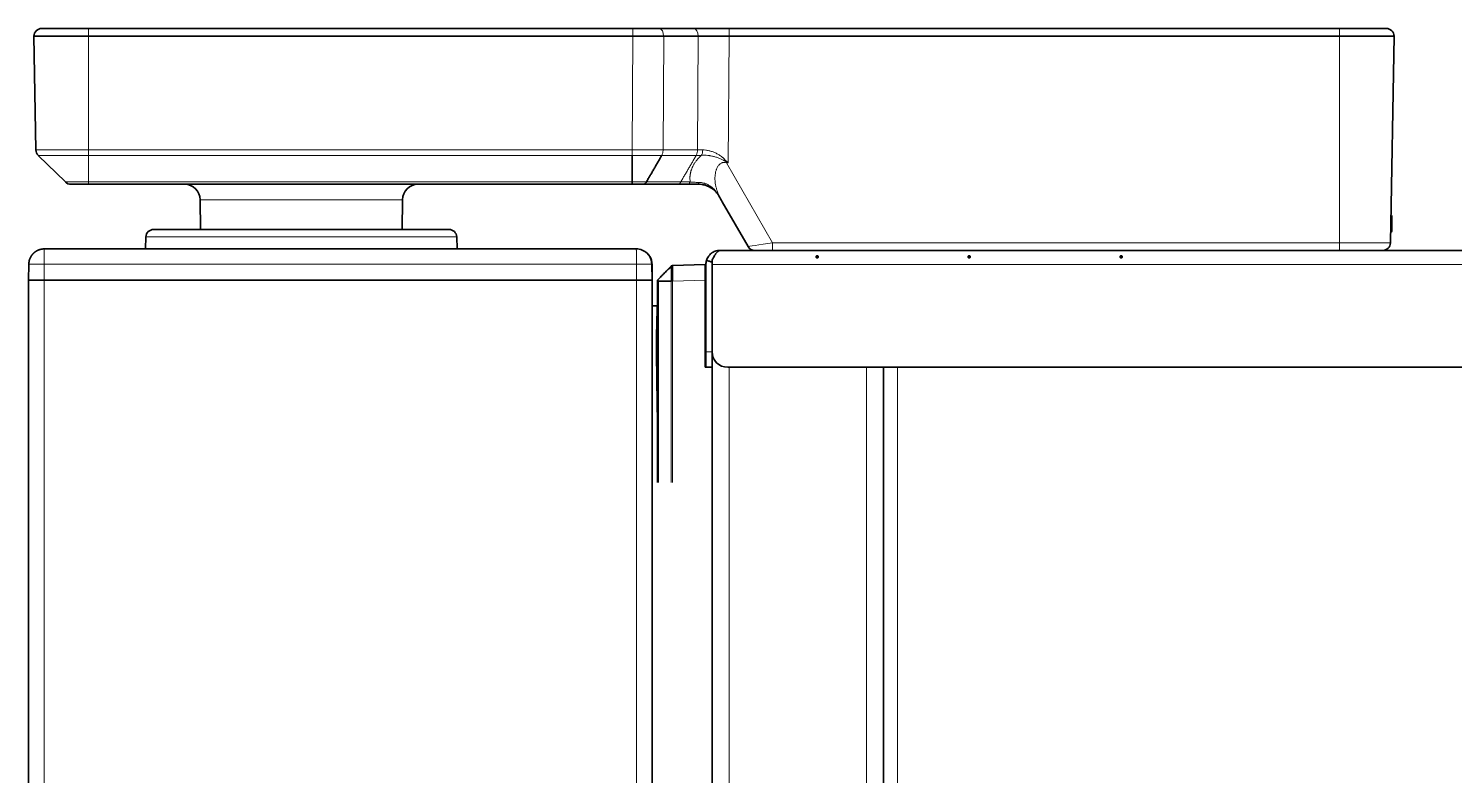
# Model space of a CAD drawing. Header units: inches. Extents: x -1096 to 3103, y -191 to 3207.
# Drawn here: x 15.8 to 198.7, y 1831.5 to 1927.4 of the extents above; entities that cross this region are included whole.
import ezdxf

# ---------------------------------------------------------------- set-up
doc = ezdxf.new("R2010")
doc.units = ezdxf.units.IN

msp = doc.modelspace()

# ---------------------------------------------------------------- linework, layer by layer
at = {"lineweight": 35}
for p, q in [((17.47, 1927.44), (23.47, 1927.44)), ((23.47, 1927.44), (93.29, 1927.44)), ((93.29, 1927.44), (96.69, 1927.44)), ((96.69, 1927.44), (101.11, 1927.44)), ((101.11, 1927.44), (105.64, 1927.44)), ((105.64, 1927.44), (183.97, 1927.44)), ((183.97, 1927.44), (189.97, 1927.44)), ((16.47, 1926.44), (16.47, 1926.46)), ((16.72, 1911.85), (16.47, 1926.44)), ((23.47, 1926.44), (16.47, 1926.44)), ((93.29, 1926.44), (23.47, 1926.44)), ((93.29, 1926.44), (97.26, 1926.44)), ((101.68, 1926.44), (97.26, 1926.44)), ((105.64, 1926.44), (101.68, 1926.44)), ((183.97, 1926.44), (105.64, 1926.44)), ((190.97, 1926.44), (183.97, 1926.44)), ((190.97, 1926.44), (190.5, 1899.92)), ((190.97, 1926.46), (190.97, 1926.44)), ((17.02, 1911.15), (20.51, 1907.73)), ((23.47, 1907.44), (21.21, 1907.44)), ((93.21, 1907.44), (23.47, 1907.44)), ((99.06, 1907.44), (94.64, 1907.44)), ((37.78, 1905.46), (37.82, 1901.64)), ((63.72, 1901.64), (63.75, 1905.46)), ((108.09, 1899.44), (104.78, 1905.17)), ((190.7, 1903.44), (190.7, 1901.59)), ((50.77, 1901.64), (31.82, 1901.64)), ((69.71, 1901.64), (50.77, 1901.64)), ((190.61, 1901.32), (190.53, 1901.18)), ((17.8, 1899.14), (93.73, 1899.14)), ((30.82, 1900.68), (30.77, 1899.14)), ((70.77, 1899.14), (70.71, 1900.68)), ((93.73, 1899.14), (93.77, 1899.14)), ((103.47, 1897.66), (103.47, 1897.14)), ((103.47, 1897.44), (103.47, 1897.14)), ((104.52, 1898.94), (104.47, 1898.94)), ((104.52, 1898.94), (104.51, 1898.94)), ((752.37, 1898.94), (104.52, 1898.94)), ((15.77, 1895.14), (15.8, 1897.18)), ((95.73, 1897.18), (95.77, 1895.14)), ((95.77, 1895.14), (95.77, 1897.14)), ((98.37, 1896.99), (102.57, 1897.14)), ((102.57, 1897.14), (102.57, 1895.14)), ((102.67, 1897.14), (102.67, 1885.94)), ((103.47, 1897.14), (103.47, 1885.94)), ((103.47, 1897.14), (103.47, 1885.94)), ((17.77, 1895.14), (15.77, 1895.14)), ((17.77, 1895.14), (15.77, 1895.14)), ((15.77, 1895.14), (15.77, 1263.14)), ((17.77, 1895.14), (93.77, 1895.14)), ((93.77, 1895.14), (17.77, 1895.14)), ((95.77, 1895.14), (93.77, 1895.14)), ((95.77, 1895.14), (93.77, 1895.14)), ((95.77, 1895.14), (95.77, 1829.14)), ((102.57, 1895.14), (102.57, 1883.97)), ((96.41, 1891.82), (95.77, 1891.84)), ((96.41, 1891.82), (96.47, 1891.81)), ((102.67, 1883.94), (102.67, 1885.94)), ((103.47, 1885.94), (103.47, 1883.94)), ((102.57, 1883.97), (102.67, 1883.97)), ((103.47, 1883.94), (102.67, 1883.94)), ((103.47, 1829.13), (103.47, 1883.94)), ((752.17, 1883.94), (105.47, 1883.94)), ((125.47, 1869.14), (125.47, 1883.93)), ((125.47, 1883.93), (125.47, 1829.13))]:
    msp.add_line(p, q, dxfattribs=at)
at = {"lineweight": 13}
for p, q in [((23.47, 1926.46), (23.47, 1927.44)), ((93.29, 1927.44), (93.29, 1926.46)), ((105.64, 1926.46), (105.64, 1927.44)), ((183.97, 1926.46), (183.97, 1927.44)), ((23.47, 1926.46), (16.47, 1926.46)), ((93.29, 1926.46), (23.47, 1926.46)), ((23.47, 1926.46), (23.47, 1926.44)), ((23.47, 1926.44), (23.47, 1911.85)), ((93.21, 1911.85), (93.29, 1926.44)), ((93.29, 1926.44), (93.29, 1926.46)), ((97.26, 1926.44), (97.18, 1911.85)), ((101.68, 1926.46), (97.26, 1926.46)), ((97.26, 1926.46), (97.26, 1926.44)), ((101.6, 1911.85), (101.68, 1926.44)), ((101.68, 1926.44), (101.68, 1926.46)), ((105.64, 1926.44), (105.55, 1910.21)), ((183.97, 1926.46), (105.64, 1926.46)), ((105.64, 1926.46), (105.64, 1926.44)), ((190.97, 1926.46), (183.97, 1926.46)), ((183.97, 1926.44), (183.97, 1926.46)), ((183.97, 1899.92), (183.97, 1926.44)), ((16.72, 1911.85), (23.47, 1911.85)), ((23.47, 1911.15), (23.47, 1911.85)), ((23.47, 1911.85), (93.21, 1911.85)), ((97.18, 1911.85), (101.6, 1911.85)), ((23.47, 1911.15), (17.02, 1911.15)), ((23.47, 1911.15), (23.47, 1907.73)), ((93.21, 1911.15), (23.47, 1911.15)), ((101.43, 1911.15), (97.01, 1911.15)), ((105.31, 1910.2), (111.24, 1899.92)), ((20.51, 1907.73), (23.47, 1907.73)), ((23.47, 1907.73), (23.47, 1907.44)), ((23.47, 1907.73), (93.21, 1907.73)), ((95.04, 1907.73), (99.45, 1907.73)), ((37.78, 1905.46), (50.77, 1905.46)), ((50.77, 1905.46), (63.75, 1905.46)), ((190.53, 1901.37), (190.61, 1901.32)), ((30.82, 1900.68), (50.77, 1900.68)), ((50.77, 1900.68), (70.71, 1900.68)), ((111.24, 1898.94), (111.24, 1899.92)), ((111.24, 1899.92), (183.97, 1899.92)), ((183.97, 1898.94), (183.97, 1899.92)), ((183.97, 1899.92), (190.5, 1899.92)), ((93.77, 1897.18), (17.77, 1897.18)), ((17.77, 1897.18), (17.77, 1895.14)), ((93.77, 1895.14), (93.77, 1897.18)), ((754.17, 1897.14), (103.47, 1897.14)), ((17.77, 1895.14), (17.77, 1263.14)), ((93.77, 1895.14), (93.77, 1674.39)), ((102.57, 1895.14), (98.37, 1894.99)), ((102.67, 1885.94), (103.47, 1885.94)), ((105.67, 1883.93), (105.67, 1829.14)), ((123.27, 1883.93), (123.27, 1829.13)), ((127.27, 1883.93), (127.27, 1829.13))]:
    msp.add_line(p, q, dxfattribs=at)
at = {"lineweight": 35}
for centre, radius, start, end in [((17.47, 1926.44), 1, 90, 179), ((189.97, 1926.44), 1, 1, 90), ((17.72, 1911.87), 1, 181, 225.5), ((21.21, 1908.44), 1, 225.5, 270), ((35.79, 1905.44), 2, 0.5, 90), ((65.75, 1905.44), 2, 90, 179.5), ((31.82, 1900.64), 1, 90, 178), ((69.71, 1900.64), 1, 2, 90), ((190.2, 1901.59), 0.5, 326.8887, 0), ((108.95, 1899.94), 1, 210, 270), ((189.5, 1899.94), 1, 270, 359), ((93.77, 1897.14), 2, 37.2909, 45), ((93.77, 1897.14), 2, 0, 31.147), ((104.47, 1897.14), 1.8, 163.1278, 180), ((102.27, 1894.24), 0.4, 0, 41.4098), ((102.27, 1887.04), 0.4, 318.5902, 0), ((105.47, 1885.94), 2, 180, 270)]:
    msp.add_arc(centre, radius, start, end, dxfattribs=at)
at = {"lineweight": 13}
for centre, major_axis, ratio, start_param, end_param in [((96.69, 1926.44), (0, -1), 0.566529, 1.58825, 3.141593), ((101.11, 1926.44), (0, -1), 0.566529, 1.58825, 3.141593), ((93.29, 1926.44), (7, 0.01), 0.002493, 0.968521, 1.570713), ((105.64, 1926.44), (-7, 0.01), 0.002493, 4.712499, 5.314692), ((101.79, 1911.87), (0, -1), 0.471691, 0.77628, 1.552704), ((105.29, 1910.41), (-0.543, -0.84), 0.036906, 1.519145, 1.573659), ((105.31, 1910.15), (-0.19, 2.99), 0.001118, 4.729806, 4.775856), ((100.34, 1908.44), (0, 1), 0.455849, 3.141593, 3.917987), ((101.74, 1908.44), (0, 1), 0.042851, 2.437231, 3.141593), ((105.2, 1906.44), (0.866, 0.5), 0.207684, 3.141593, 3.314731), ((190.2, 1901.59), (0.5, 0), 0.017452, 5.455965, 6.283185), ((111.26, 1899.94), (3.18, 0.5), 0.004388, 3.143282, 4.705352)]:
    msp.add_ellipse(centre, major_axis=major_axis, ratio=ratio, start_param=start_param, end_param=end_param, dxfattribs=at)
for points, knots in [([(93.21, 1911.15), (93.21, 1911.2), (93.21, 1911.25), (93.21, 1911.36), (93.21, 1911.41), (93.21, 1911.53), (93.21, 1911.59), (93.21, 1911.72), (93.21, 1911.78), (93.21, 1911.85)], [0, 0, 0, 0, 0.25, 0.25, 0.5, 0.5, 0.75, 0.75, 1, 1, 1, 1]), ([(93.21, 1911.85), (93.3, 1911.85), (93.39, 1911.85), (93.57, 1911.85), (93.65, 1911.85), (93.83, 1911.85), (93.92, 1911.85), (94.09, 1911.85), (94.18, 1911.85), (94.35, 1911.85), (94.44, 1911.85), (94.61, 1911.85), (94.69, 1911.85), (94.95, 1911.85), (95.12, 1911.85), (95.37, 1911.85), (95.46, 1911.85), (95.62, 1911.85), (95.7, 1911.85), (95.87, 1911.85), (95.95, 1911.85), (96.07, 1911.85), (96.11, 1911.85), (96.19, 1911.85), (96.23, 1911.85), (96.35, 1911.85), (96.43, 1911.85), (96.58, 1911.85), (96.66, 1911.85), (96.89, 1911.85), (97.03, 1911.85), (97.18, 1911.85)], [0, 0, 0, 0, 0.0625, 0.0625, 0.125, 0.125, 0.1875, 0.1875, 0.25, 0.25, 0.3125, 0.3125, 0.375, 0.375, 0.5, 0.5, 0.5625, 0.5625, 0.625, 0.625, 0.6875, 0.6875, 0.71875, 0.71875, 0.75, 0.75, 0.8125, 0.8125, 0.875, 0.875, 1, 1, 1, 1]), ([(97.01, 1911.15), (97.04, 1911.2), (97.06, 1911.25), (97.1, 1911.36), (97.12, 1911.41), (97.15, 1911.53), (97.16, 1911.59), (97.18, 1911.72), (97.18, 1911.78), (97.18, 1911.85)], [0, 0, 0, 0, 0.25, 0.25, 0.5, 0.5, 0.75, 0.75, 1, 1, 1, 1]), ([(101.43, 1911.15), (101.46, 1911.2), (101.48, 1911.25), (101.52, 1911.36), (101.54, 1911.41), (101.57, 1911.53), (101.58, 1911.59), (101.59, 1911.72), (101.6, 1911.78), (101.6, 1911.85)], [0, 0, 0, 0, 0.25, 0.25, 0.5, 0.5, 0.75, 0.75, 1, 1, 1, 1]), ([(101.6, 1911.85), (101.65, 1911.85), (101.7, 1911.85), (101.81, 1911.85), (101.87, 1911.85), (101.98, 1911.85), (102.03, 1911.85), (102.15, 1911.85), (102.2, 1911.85), (102.26, 1911.85)], [0, 0, 0, 0, 0.25, 0.25, 0.5, 0.5, 0.75, 0.75, 1, 1, 1, 1]), ([(102.26, 1911.85), (102.4, 1911.85), (102.53, 1911.84), (102.8, 1911.81), (102.94, 1911.78), (103.21, 1911.72), (103.35, 1911.68), (103.63, 1911.58), (103.76, 1911.53), (104.03, 1911.4), (104.16, 1911.33), (104.41, 1911.18), (104.54, 1911.09), (104.69, 1910.98), (104.72, 1910.96), (104.77, 1910.91), (104.8, 1910.88), (104.89, 1910.81), (104.95, 1910.76), (105.03, 1910.68), (105.05, 1910.65), (105.11, 1910.6), (105.13, 1910.57), (105.19, 1910.52), (105.21, 1910.49), (105.26, 1910.45), (105.27, 1910.44), (105.3, 1910.41), (105.31, 1910.4), (105.33, 1910.39)], [0, 0, 0, 0, 0.125, 0.125, 0.25, 0.25, 0.375, 0.375, 0.5, 0.5, 0.625, 0.625, 0.75, 0.75, 0.78125, 0.78125, 0.8125, 0.8125, 0.875, 0.875, 0.90625, 0.90625, 0.9375, 0.9375, 0.96875, 0.96875, 0.984375, 0.984375, 1, 1, 1, 1]), ([(97.01, 1911.15), (96.99, 1911.15), (96.98, 1911.15), (96.94, 1911.15), (96.89, 1911.15), (96.84, 1911.15), (96.73, 1911.15), (96.66, 1911.15), (96.51, 1911.15), (96.44, 1911.15), (96.29, 1911.15), (96.21, 1911.15), (96.1, 1911.15), (96.06, 1911.15), (95.99, 1911.15), (95.95, 1911.15), (95.83, 1911.15), (95.75, 1911.15), (95.6, 1911.15), (95.52, 1911.15), (95.36, 1911.15), (95.28, 1911.15), (95.12, 1911.15), (95.04, 1911.15), (94.87, 1911.15), (94.79, 1911.15), (94.63, 1911.15), (94.55, 1911.15), (94.38, 1911.15), (94.3, 1911.15), (94.14, 1911.15), (94.05, 1911.15), (93.89, 1911.15), (93.8, 1911.15), (93.63, 1911.15), (93.55, 1911.15), (93.42, 1911.15), (93.36, 1911.15), (93.3, 1911.15), (93.25, 1911.15), (93.23, 1911.15), (93.21, 1911.15)], [0, 0, 0, 0, 0.015625, 0.015625, 0.03125, 0.0625, 0.0625, 0.125, 0.125, 0.1875, 0.1875, 0.25, 0.25, 0.28125, 0.28125, 0.3125, 0.3125, 0.375, 0.375, 0.4375, 0.4375, 0.5, 0.5, 0.5625, 0.5625, 0.625, 0.625, 0.6875, 0.6875, 0.75, 0.75, 0.8125, 0.8125, 0.875, 0.875, 0.9375, 0.9375, 0.96875, 0.984375, 0.984375, 1, 1, 1, 1]), ([(100.65, 1908.59), (100.65, 1908.6), (100.65, 1908.61), (100.66, 1908.64), (100.66, 1908.67), (100.67, 1908.75), (100.69, 1908.87), (100.71, 1908.96), (100.74, 1909.05), (100.75, 1909.1), (100.79, 1909.24), (100.86, 1909.43), (100.94, 1909.62), (101.03, 1909.81), (101.08, 1909.9), (101.17, 1910.05), (101.2, 1910.1), (101.26, 1910.19), (101.29, 1910.24), (101.36, 1910.33), (101.39, 1910.38), (101.46, 1910.48), (101.5, 1910.52), (101.58, 1910.62), (101.62, 1910.66), (101.68, 1910.73), (101.71, 1910.76), (101.75, 1910.8), (101.76, 1910.82), (101.78, 1910.83), (101.78, 1910.84), (101.79, 1910.84)], [0, 0, 0, 0, 0.015625, 0.015625, 0.03125, 0.0625, 0.125, 0.1875, 0.1875, 0.25, 0.25, 0.375, 0.5, 0.5, 0.625, 0.625, 0.6875, 0.6875, 0.75, 0.75, 0.8125, 0.8125, 0.875, 0.875, 0.9375, 0.9375, 0.96875, 0.984375, 0.992188, 0.992188, 1, 1, 1, 1]), ([(102.12, 1911.15), (102.06, 1911.15), (102, 1911.15), (101.88, 1911.15), (101.77, 1911.15), (101.65, 1911.15), (101.57, 1911.15), (101.54, 1911.15), (101.49, 1911.15), (101.46, 1911.15), (101.43, 1911.15)], [0, 0, 0, 0, 0.25, 0.25, 0.5, 0.75, 0.75, 0.875, 0.875, 1, 1, 1, 1]), ([(101.79, 1910.84), (101.79, 1910.84), (101.79, 1910.85), (101.79, 1910.85), (101.8, 1910.85), (101.81, 1910.87), (101.83, 1910.89), (101.88, 1910.94), (101.98, 1911.03), (102.06, 1911.1), (102.12, 1911.15)], [0, 0, 0, 0, 0.015625, 0.015625, 0.03125, 0.0625, 0.125, 0.25, 0.5, 1, 1, 1, 1]), ([(105.3, 1910.34), (105.28, 1910.35), (105.26, 1910.36), (105.23, 1910.37), (105.22, 1910.38), (105.17, 1910.4), (105.14, 1910.42), (105.1, 1910.44), (105.1, 1910.44), (105.09, 1910.44), (105.09, 1910.44), (105.09, 1910.45), (105.08, 1910.45), (105.08, 1910.45), (105.07, 1910.45), (105.07, 1910.46), (105.06, 1910.46), (105.04, 1910.47), (104.99, 1910.49), (104.95, 1910.52), (104.85, 1910.57), (104.79, 1910.6), (104.66, 1910.66), (104.6, 1910.69), (104.46, 1910.74), (104.4, 1910.77), (104.27, 1910.82), (104.2, 1910.84), (104, 1910.91), (103.87, 1910.95), (103.6, 1911.03), (103.46, 1911.06), (103.29, 1911.09), (103.26, 1911.09), (103.19, 1911.1), (103.08, 1911.12), (102.98, 1911.13), (102.78, 1911.15), (102.65, 1911.16), (102.38, 1911.17), (102.25, 1911.16), (102.12, 1911.15)], [0, 0, 0, 0, 0.015625, 0.015625, 0.03125, 0.03125, 0.0625, 0.0625, 0.066406, 0.066406, 0.068359, 0.068359, 0.070313, 0.070313, 0.074219, 0.074219, 0.078125, 0.078125, 0.09375, 0.125, 0.125, 0.1875, 0.1875, 0.25, 0.25, 0.3125, 0.3125, 0.375, 0.375, 0.5, 0.5, 0.625, 0.625, 0.65625, 0.65625, 0.6875, 0.75, 0.75, 0.875, 0.875, 1, 1, 1, 1]), ([(105.31, 1910.2), (105.24, 1910.22), (105.16, 1910.24), (105.07, 1910.24), (105.06, 1910.24), (105.02, 1910.24), (105, 1910.24), (104.95, 1910.24), (104.91, 1910.23), (104.84, 1910.22), (104.8, 1910.21), (104.75, 1910.2), (104.74, 1910.19), (104.7, 1910.18), (104.69, 1910.17), (104.61, 1910.13), (104.55, 1910.09), (104.48, 1910.04), (104.47, 1910.03), (104.44, 1910), (104.43, 1909.99), (104.39, 1909.96), (104.37, 1909.93), (104.3, 1909.85), (104.26, 1909.8), (104.19, 1909.69), (104.15, 1909.63), (104.09, 1909.51), (104.07, 1909.45), (104.03, 1909.36), (104.02, 1909.33), (104, 1909.27), (103.99, 1909.24), (103.96, 1909.15), (103.94, 1909.08), (103.9, 1908.9), (103.88, 1908.78), (103.85, 1908.53), (103.84, 1908.41), (103.83, 1908.23), (103.83, 1908.16), (103.84, 1908.04), (103.84, 1907.98), (103.85, 1907.8), (103.87, 1907.68), (103.9, 1907.44), (103.92, 1907.32), (103.96, 1907.14), (103.98, 1907.09), (104.01, 1906.97), (104.02, 1906.91), (104.07, 1906.73), (104.11, 1906.62), (104.23, 1906.28), (104.33, 1906.05), (104.49, 1905.72), (104.54, 1905.61), (104.66, 1905.39), (104.72, 1905.28), (104.78, 1905.17)], [0, 0, 0, 0, 0.03125, 0.03125, 0.039062, 0.039062, 0.046875, 0.046875, 0.0625, 0.0625, 0.078125, 0.078125, 0.085937, 0.085937, 0.09375, 0.09375, 0.125, 0.125, 0.132813, 0.132813, 0.140625, 0.140625, 0.15625, 0.15625, 0.1875, 0.1875, 0.21875, 0.21875, 0.25, 0.25, 0.265625, 0.265625, 0.28125, 0.28125, 0.3125, 0.3125, 0.375, 0.375, 0.4375, 0.4375, 0.46875, 0.46875, 0.5, 0.5, 0.5625, 0.5625, 0.625, 0.625, 0.65625, 0.65625, 0.6875, 0.6875, 0.75, 0.75, 0.875, 0.875, 0.9375, 0.9375, 1, 1, 1, 1]), ([(105.55, 1910.21), (105.53, 1910.22), (105.51, 1910.24), (105.47, 1910.26), (105.4, 1910.29), (105.34, 1910.32), (105.3, 1910.34)], [0, 0, 0, 0, 0.25, 0.25, 0.5, 1, 1, 1, 1]), ([(105.33, 1910.39), (105.36, 1910.36), (105.42, 1910.32), (105.48, 1910.27), (105.52, 1910.24), (105.53, 1910.23), (105.55, 1910.21)], [0, 0, 0, 0, 0.5, 0.75, 0.75, 1, 1, 1, 1]), ([(100.66, 1907.73), (100.64, 1907.87), (100.63, 1908.01), (100.62, 1908.22), (100.63, 1908.3), (100.63, 1908.41), (100.64, 1908.46), (100.64, 1908.53), (100.65, 1908.56), (100.65, 1908.58), (100.65, 1908.58), (100.65, 1908.59), (100.65, 1908.59), (100.65, 1908.59)], [0, 0, 0, 0, 0.5, 0.5, 0.75, 0.75, 0.875, 0.9375, 0.96875, 0.984375, 0.992188, 0.992188, 1, 1, 1, 1]), ([(93.21, 1907.73), (93.22, 1907.73), (93.22, 1907.73), (93.23, 1907.73), (93.25, 1907.73), (93.28, 1907.73), (93.31, 1907.73), (93.37, 1907.73), (93.41, 1907.73), (93.53, 1907.73), (93.61, 1907.73), (93.73, 1907.73), (93.77, 1907.73), (93.85, 1907.73), (93.89, 1907.73), (93.97, 1907.73), (94.01, 1907.73), (94.09, 1907.73), (94.13, 1907.73), (94.2, 1907.73), (94.24, 1907.73), (94.32, 1907.73), (94.36, 1907.73), (94.43, 1907.73), (94.47, 1907.73), (94.54, 1907.73), (94.58, 1907.73), (94.65, 1907.73), (94.69, 1907.73), (94.76, 1907.73), (94.8, 1907.73), (94.87, 1907.73), (94.9, 1907.73), (94.95, 1907.73), (94.98, 1907.73), (95.01, 1907.73), (95.02, 1907.73), (95.03, 1907.73), (95.03, 1907.73), (95.04, 1907.73)], [0, 0, 0, 0, 0.007812, 0.007812, 0.015625, 0.03125, 0.0625, 0.0625, 0.125, 0.125, 0.25, 0.25, 0.3125, 0.3125, 0.375, 0.375, 0.4375, 0.4375, 0.5, 0.5, 0.5625, 0.5625, 0.625, 0.625, 0.6875, 0.6875, 0.75, 0.75, 0.8125, 0.8125, 0.875, 0.875, 0.9375, 0.9375, 0.96875, 0.984375, 0.992187, 0.992187, 1, 1, 1, 1]), ([(99.45, 1907.73), (99.43, 1907.68), (99.4, 1907.64), (99.34, 1907.57), (99.31, 1907.54), (99.24, 1907.49), (99.2, 1907.47), (99.13, 1907.45), (99.09, 1907.44), (99.06, 1907.44)], [0, 0, 0, 0, 0.25, 0.25, 0.5, 0.5, 0.75, 0.75, 1, 1, 1, 1]), ([(99.45, 1907.73), (99.47, 1907.73), (99.48, 1907.73), (99.5, 1907.73), (99.54, 1907.73), (99.62, 1907.73), (99.7, 1907.73), (99.84, 1907.73), (99.94, 1907.73), (100.09, 1907.73), (100.14, 1907.73), (100.25, 1907.73), (100.3, 1907.73), (100.45, 1907.73), (100.55, 1907.73), (100.66, 1907.73)], [0, 0, 0, 0, 0.03125, 0.03125, 0.0625, 0.125, 0.25, 0.25, 0.5, 0.5, 0.625, 0.625, 0.75, 0.75, 1, 1, 1, 1]), ([(100.66, 1907.73), (100.74, 1907.72), (100.82, 1907.71), (100.92, 1907.71), (100.94, 1907.71), (100.99, 1907.7), (101.01, 1907.7), (101.07, 1907.7), (101.12, 1907.7), (101.25, 1907.69), (101.34, 1907.69), (101.48, 1907.68), (101.52, 1907.68), (101.59, 1907.68), (101.61, 1907.68), (101.66, 1907.68), (101.68, 1907.68), (101.71, 1907.68)], [0, 0, 0, 0, 0.25, 0.25, 0.3125, 0.3125, 0.375, 0.375, 0.5, 0.5, 0.75, 0.75, 0.875, 0.875, 0.9375, 0.9375, 1, 1, 1, 1]), ([(101.71, 1907.68), (101.85, 1907.68), (101.99, 1907.67), (102.2, 1907.63), (102.27, 1907.62), (102.37, 1907.59), (102.4, 1907.59), (102.47, 1907.57), (102.51, 1907.56), (102.67, 1907.5), (102.8, 1907.45), (103.05, 1907.33), (103.17, 1907.25), (103.31, 1907.15), (103.34, 1907.13), (103.4, 1907.09), (103.43, 1907.07), (103.51, 1907), (103.56, 1906.96), (103.66, 1906.87), (103.71, 1906.82), (103.81, 1906.72), (103.86, 1906.66), (103.95, 1906.56), (103.99, 1906.5), (104.05, 1906.42), (104.07, 1906.39), (104.11, 1906.33), (104.13, 1906.3), (104.19, 1906.21), (104.23, 1906.15), (104.3, 1906.03), (104.33, 1905.98), (104.36, 1905.92)], [0, 0, 0, 0, 0.125, 0.125, 0.1875, 0.1875, 0.21875, 0.21875, 0.25, 0.25, 0.375, 0.375, 0.5, 0.5, 0.53125, 0.53125, 0.5625, 0.5625, 0.625, 0.625, 0.6875, 0.6875, 0.75, 0.75, 0.8125, 0.8125, 0.84375, 0.84375, 0.875, 0.875, 0.9375, 0.9375, 1, 1, 1, 1]), ([(104.36, 1905.92), (104.43, 1905.79), (104.5, 1905.67), (104.64, 1905.42), (104.71, 1905.29), (104.78, 1905.17)], [0, 0, 0, 0, 0.5, 0.5, 1, 1, 1, 1]), ([(17.77, 1897.18), (17.77, 1897.3), (17.77, 1897.43), (17.77, 1897.69), (17.77, 1897.81), (17.77, 1898.17), (17.77, 1898.39), (17.78, 1898.75), (17.79, 1898.89), (17.79, 1899.09), (17.8, 1899.14), (17.8, 1899.14)], [0, 0, 0, 0, 0.125, 0.125, 0.25, 0.25, 0.5, 0.5, 0.75, 0.75, 1, 1, 1, 1]), ([(93.77, 1897.18), (93.77, 1897.18), (93.77, 1897.2), (93.77, 1897.22), (93.77, 1897.24), (93.77, 1897.26), (93.77, 1897.29), (93.77, 1897.31), (93.77, 1897.33), (93.77, 1897.35), (93.77, 1897.38), (93.77, 1897.4), (93.77, 1897.42), (93.77, 1897.44), (93.77, 1897.47), (93.77, 1897.49), (93.77, 1897.51), (93.77, 1897.53), (93.77, 1897.56), (93.77, 1897.58), (93.77, 1897.6), (93.77, 1897.62), (93.77, 1897.65), (93.77, 1897.67), (93.77, 1897.69), (93.77, 1897.71), (93.77, 1897.73), (93.77, 1897.76), (93.77, 1897.78), (93.77, 1897.8), (93.77, 1897.82), (93.77, 1897.84), (93.77, 1897.87), (93.77, 1897.89), (93.76, 1897.91), (93.76, 1897.93), (93.76, 1897.95), (93.76, 1897.97), (93.76, 1898), (93.76, 1898.02), (93.76, 1898.04), (93.76, 1898.06), (93.76, 1898.08), (93.76, 1898.1), (93.76, 1898.12), (93.76, 1898.14), (93.76, 1898.16), (93.76, 1898.19), (93.76, 1898.21), (93.76, 1898.23), (93.76, 1898.25), (93.76, 1898.27), (93.76, 1898.29), (93.76, 1898.31), (93.76, 1898.33), (93.76, 1898.35), (93.76, 1898.36), (93.76, 1898.38), (93.76, 1898.4), (93.76, 1898.42), (93.76, 1898.44), (93.76, 1898.46), (93.76, 1898.48), (93.76, 1898.5), (93.76, 1898.51), (93.76, 1898.53), (93.76, 1898.55), (93.76, 1898.57), (93.76, 1898.58), (93.76, 1898.6), (93.76, 1898.62), (93.76, 1898.63), (93.76, 1898.65), (93.76, 1898.67), (93.75, 1898.68), (93.75, 1898.7), (93.75, 1898.72), (93.75, 1898.73), (93.75, 1898.75), (93.75, 1898.77), (93.75, 1898.78), (93.75, 1898.8), (93.75, 1898.82), (93.75, 1898.83), (93.75, 1898.85), (93.75, 1898.86), (93.75, 1898.88), (93.75, 1898.9), (93.75, 1898.91), (93.75, 1898.93), (93.75, 1898.94), (93.75, 1898.96), (93.75, 1898.97), (93.75, 1898.98), (93.75, 1899), (93.74, 1899.01), (93.74, 1899.02), (93.74, 1899.04), (93.74, 1899.05), (93.74, 1899.06), (93.74, 1899.07), (93.74, 1899.08), (93.74, 1899.09), (93.74, 1899.1), (93.74, 1899.1), (93.74, 1899.11), (93.74, 1899.12), (93.74, 1899.12), (93.74, 1899.13), (93.74, 1899.13), (93.73, 1899.14), (93.73, 1899.14), (93.73, 1899.14), (93.73, 1899.14), (93.73, 1899.14)], [0, 0, 0, 0, 0.007156, 0.014325, 0.021507, 0.028702, 0.03591, 0.043131, 0.050365, 0.057611, 0.06487, 0.072143, 0.079428, 0.086726, 0.094037, 0.101361, 0.108698, 0.116047, 0.12341, 0.130785, 0.138174, 0.145575, 0.152989, 0.160416, 0.167856, 0.175309, 0.182774, 0.190253, 0.197745, 0.205249, 0.212766, 0.220297, 0.22784, 0.235396, 0.242965, 0.250546, 0.258141, 0.265749, 0.273369, 0.281003, 0.288649, 0.296308, 0.30398, 0.311665, 0.319363, 0.327074, 0.334798, 0.342535, 0.350284, 0.358047, 0.365822, 0.37361, 0.381411, 0.389225, 0.397052, 0.404892, 0.412745, 0.420611, 0.428489, 0.436381, 0.444285, 0.452202, 0.460133, 0.468076, 0.476032, 0.484001, 0.491983, 0.499977, 0.507449, 0.515071, 0.522844, 0.530769, 0.538844, 0.547071, 0.555449, 0.563977, 0.572657, 0.581488, 0.59047, 0.599603, 0.608887, 0.618322, 0.627908, 0.637645, 0.647533, 0.657572, 0.667763, 0.678104, 0.688596, 0.69924, 0.710034, 0.72098, 0.732077, 0.743324, 0.754723, 0.766273, 0.777974, 0.789826, 0.801829, 0.813983, 0.826288, 0.838744, 0.851351, 0.864109, 0.877019, 0.890079, 0.90329, 0.916653, 0.930166, 0.943831, 0.957647, 0.971613, 0.985731, 1, 1, 1, 1]), ([(17.77, 1897.18), (17.64, 1897.18), (17.51, 1897.18), (17.26, 1897.18), (17.13, 1897.18), (16.9, 1897.18), (16.78, 1897.18), (16.57, 1897.18), (16.47, 1897.18), (16.29, 1897.18), (16.21, 1897.18), (16.06, 1897.18), (16, 1897.18), (15.9, 1897.18), (15.87, 1897.18), (15.82, 1897.18), (15.8, 1897.18), (15.8, 1897.18)], [0, 0, 0, 0, 0.125095, 0.125095, 0.250191, 0.250191, 0.375286, 0.375286, 0.500381, 0.500381, 0.625476, 0.625476, 0.750572, 0.750572, 0.875667, 0.875667, 1, 1, 1, 1]), ([(95.73, 1897.18), (95.73, 1897.18), (95.72, 1897.18), (95.67, 1897.18), (95.63, 1897.18), (95.53, 1897.18), (95.47, 1897.18), (95.33, 1897.18), (95.25, 1897.18), (95.07, 1897.18), (94.97, 1897.18), (94.75, 1897.18), (94.64, 1897.18), (94.4, 1897.18), (94.28, 1897.18), (94.02, 1897.18), (93.9, 1897.18), (93.77, 1897.18)], [0, 0, 0, 0, 0.125, 0.125, 0.25, 0.25, 0.375, 0.375, 0.5, 0.5, 0.625, 0.625, 0.75, 0.75, 0.875, 0.875, 1, 1, 1, 1]), ([(98.2, 1894.99), (98.2, 1895.02), (98.2, 1895.05), (98.2, 1895.11), (98.2, 1895.15), (98.2, 1895.24), (98.2, 1895.3), (98.2, 1895.43), (98.2, 1895.49), (98.2, 1895.58), (98.2, 1895.61), (98.2, 1895.67), (98.2, 1895.7), (98.2, 1895.84), (98.2, 1895.95), (98.2, 1896.08), (98.2, 1896.11), (98.2, 1896.16), (98.2, 1896.19), (98.2, 1896.26), (98.2, 1896.35), (98.2, 1896.44), (98.2, 1896.5), (98.2, 1896.52), (98.2, 1896.55), (98.2, 1896.57), (98.2, 1896.66), (98.2, 1896.72), (98.2, 1896.79), (98.2, 1896.81), (98.2, 1896.84), (98.2, 1896.85), (98.2, 1896.86), (98.2, 1896.87), (98.2, 1896.9), (98.2, 1896.91), (98.2, 1896.91)], [0, 0, 0, 0, 0.031286, 0.031286, 0.062572, 0.062572, 0.125143, 0.125143, 0.187715, 0.187715, 0.219001, 0.219001, 0.250286, 0.250286, 0.37543, 0.37543, 0.406715, 0.406715, 0.438001, 0.438001, 0.500573, 0.563144, 0.563144, 0.59443, 0.59443, 0.625716, 0.625716, 0.750859, 0.750859, 0.813431, 0.813431, 0.844717, 0.844717, 0.876002, 0.876002, 1, 1, 1, 1]), ([(96.54, 1895.2), (96.54, 1895.2), (96.54, 1895.2), (96.54, 1895.19), (96.54, 1895.19), (96.54, 1895.18), (96.54, 1895.17), (96.54, 1895.16), (96.54, 1895.15), (96.54, 1895.14), (96.54, 1895.13), (96.54, 1895.11), (96.54, 1895.11), (96.54, 1895.1), (96.54, 1895.09), (96.54, 1895.08), (96.54, 1895.07), (96.54, 1895.05), (96.54, 1895.04), (96.54, 1895.01), (96.54, 1895), (96.54, 1894.99)], [0, 0, 0, 0, 0.0625, 0.0625, 0.125, 0.125, 0.25, 0.25, 0.375, 0.375, 0.5, 0.5, 0.5625, 0.5625, 0.625, 0.625, 0.75, 0.75, 0.875, 0.875, 1, 1, 1, 1]), ([(98.2, 1869.14), (98.2, 1869.71), (98.2, 1870.28), (98.2, 1873.53), (98.2, 1876.22), (98.2, 1881.58), (98.2, 1884.26), (98.2, 1888.28), (98.2, 1889.62), (98.2, 1891.64), (98.2, 1892.31), (98.2, 1893.31), (98.2, 1893.65), (98.2, 1894.15), (98.2, 1894.32), (98.2, 1894.65), (98.2, 1894.84), (98.2, 1894.94), (98.2, 1894.97), (98.2, 1894.99)], [0, 0, 0, 0, 0.065842, 0.065842, 0.375368, 0.375368, 0.684894, 0.684894, 0.839658, 0.839658, 0.917039, 0.917039, 0.95573, 0.95573, 0.975075, 0.975075, 0.994421, 0.994421, 1, 1, 1, 1]), ([(98.2, 1894.99), (98.22, 1894.99), (98.25, 1894.99), (98.3, 1894.99), (98.34, 1894.99), (98.37, 1894.99)], [0, 0, 0, 0, 0.5, 0.5, 1, 1, 1, 1]), ([(98.37, 1894.99), (98.37, 1894.82), (98.37, 1894.66), (98.37, 1893.82), (98.37, 1893.16), (98.37, 1889.82), (98.37, 1887.16), (98.37, 1879.37), (98.37, 1874.26), (98.37, 1869.14)], [0, 0, 0, 0, 0.019342, 0.019342, 0.096709, 0.096709, 0.406178, 0.406178, 1, 1, 1, 1]), ([(96.54, 1869.29), (96.54, 1869.41), (96.53, 1869.52), (96.53, 1870.11), (96.52, 1870.59), (96.5, 1871.53), (96.5, 1872), (96.49, 1872.71), (96.48, 1872.95), (96.47, 1873.41), (96.47, 1873.65), (96.46, 1874.35), (96.45, 1874.82), (96.44, 1875.75), (96.43, 1876.21), (96.42, 1877.13), (96.41, 1877.58), (96.4, 1878.15), (96.4, 1878.27), (96.39, 1878.49), (96.39, 1878.83), (96.38, 1879.17), (96.37, 1879.84), (96.37, 1880.28), (96.35, 1881.15), (96.35, 1881.58), (96.33, 1882.41), (96.33, 1882.82), (96.32, 1883.42), (96.32, 1883.62), (96.32, 1883.91), (96.32, 1884.01), (96.31, 1884.2), (96.31, 1884.29), (96.31, 1884.76), (96.31, 1885.12), (96.3, 1885.8), (96.3, 1886.45), (96.3, 1887.03), (96.3, 1887.34), (96.3, 1887.37), (96.3, 1887.44), (96.3, 1887.47), (96.3, 1887.57), (96.3, 1887.77), (96.31, 1887.95), (96.31, 1888.31), (96.31, 1888.52), (96.32, 1888.93), (96.32, 1889.29), (96.33, 1889.61), (96.34, 1889.82), (96.34, 1889.89), (96.34, 1889.99), (96.34, 1890.02), (96.34, 1890.08), (96.34, 1890.11), (96.35, 1890.26), (96.35, 1890.37), (96.36, 1890.57), (96.36, 1890.66), (96.37, 1890.82), (96.37, 1890.9), (96.37, 1891.03), (96.38, 1891.1), (96.38, 1891.18), (96.38, 1891.21), (96.38, 1891.26), (96.38, 1891.28), (96.39, 1891.35), (96.39, 1891.39), (96.39, 1891.46), (96.39, 1891.5), (96.4, 1891.55), (96.4, 1891.58), (96.4, 1891.65), (96.4, 1891.69), (96.41, 1891.74), (96.41, 1891.76), (96.41, 1891.79), (96.41, 1891.8), (96.41, 1891.82), (96.41, 1891.82), (96.41, 1891.82)], [0, 0, 0, 0, 0.007048, 0.007048, 0.035467, 0.035467, 0.063887, 0.063887, 0.078096, 0.078096, 0.092306, 0.092306, 0.120725, 0.120725, 0.149144, 0.149144, 0.177564, 0.177564, 0.184669, 0.184669, 0.191773, 0.205983, 0.205983, 0.234402, 0.234402, 0.262822, 0.262822, 0.291241, 0.291241, 0.305451, 0.305451, 0.312555, 0.312555, 0.31966, 0.31966, 0.348079, 0.348079, 0.376499, 0.404918, 0.404918, 0.40847, 0.40847, 0.412023, 0.412023, 0.419128, 0.433337, 0.433337, 0.461757, 0.461757, 0.490176, 0.518595, 0.518595, 0.532805, 0.532805, 0.53991, 0.53991, 0.547015, 0.547015, 0.575434, 0.575434, 0.603853, 0.603853, 0.632272, 0.632272, 0.660692, 0.660692, 0.674901, 0.674901, 0.689111, 0.689111, 0.71753, 0.71753, 0.74595, 0.74595, 0.774369, 0.774369, 0.831207, 0.831207, 0.888046, 0.888046, 0.944885, 0.944885, 1, 1, 1, 1])]:
    msp.add_open_spline(points, degree=3, knots=knots, dxfattribs=at)
at = {"lineweight": 35}
for points, degree in [([(93.21, 1911.15), (93.21, 1907.73)], 1), ([(97.01, 1911.15), (95.04, 1907.73)], 1), ([(104.78, 1905.17), (104.63, 1905.43), (104.48, 1905.68), (104.33, 1905.94)], 3), ([(98.2, 1896.91), (96.54, 1895.2)], 1), ([(98.21, 1896.78), (97.86, 1896.57), (97.47, 1896.16)], 2), ([(98.2, 1894.99), (97.64, 1894.99), (97.09, 1894.99), (96.54, 1894.99)], 3)]:
    msp.add_open_spline(points, degree=degree, dxfattribs=at)
at = {"lineweight": 13}
for points, degree in [([(99.45, 1907.73), (101.43, 1911.15)], 1), ([(105.55, 1910.21), (105.47, 1910.21), (105.39, 1910.21), (105.31, 1910.2)], 3)]:
    msp.add_open_spline(points, degree=degree, dxfattribs=at)
at = {"lineweight": 35}
for points, knots in [([(93.21, 1907.73), (93.21, 1907.68), (93.21, 1907.64), (93.21, 1907.57), (93.21, 1907.54), (93.21, 1907.49), (93.21, 1907.47), (93.21, 1907.45), (93.21, 1907.44), (93.21, 1907.44)], [0, 0, 0, 0, 0.25, 0.25, 0.5, 0.5, 0.75, 0.75, 1, 1, 1, 1]), ([(94.64, 1907.44), (94.59, 1907.44), (94.53, 1907.44), (94.45, 1907.44), (94.42, 1907.44), (94.37, 1907.44), (94.34, 1907.44), (94.28, 1907.44), (94.25, 1907.44), (94.19, 1907.44), (94.16, 1907.44), (94.11, 1907.44), (94.08, 1907.44), (94.02, 1907.44), (93.99, 1907.44), (93.93, 1907.44), (93.89, 1907.44), (93.83, 1907.44), (93.8, 1907.44), (93.74, 1907.44), (93.71, 1907.44), (93.65, 1907.44), (93.62, 1907.44), (93.55, 1907.44), (93.52, 1907.44), (93.46, 1907.44), (93.43, 1907.44), (93.34, 1907.44), (93.27, 1907.44), (93.21, 1907.44)], [0, 0, 0, 0, 0.125, 0.125, 0.1875, 0.1875, 0.25, 0.25, 0.3125, 0.3125, 0.375, 0.375, 0.4375, 0.4375, 0.5, 0.5, 0.5625, 0.5625, 0.625, 0.625, 0.6875, 0.6875, 0.75, 0.75, 0.8125, 0.8125, 0.875, 0.875, 1, 1, 1, 1]), ([(95.04, 1907.73), (95.01, 1907.68), (94.98, 1907.64), (94.92, 1907.57), (94.89, 1907.54), (94.82, 1907.49), (94.79, 1907.47), (94.71, 1907.45), (94.68, 1907.44), (94.64, 1907.44)], [0, 0, 0, 0, 0.25, 0.25, 0.5, 0.5, 0.75, 0.75, 1, 1, 1, 1]), ([(100.34, 1907.44), (100.23, 1907.44), (100.12, 1907.44), (99.95, 1907.44), (99.9, 1907.44), (99.79, 1907.44), (99.74, 1907.44), (99.58, 1907.44), (99.47, 1907.44), (99.26, 1907.44), (99.16, 1907.44), (99.06, 1907.44)], [0, 0, 0, 0, 0.25, 0.25, 0.375, 0.375, 0.5, 0.5, 0.75, 0.75, 1, 1, 1, 1]), ([(101.74, 1907.44), (101.61, 1907.44), (101.49, 1907.44), (101.25, 1907.44), (101.14, 1907.44), (100.96, 1907.44), (100.9, 1907.44), (100.81, 1907.44), (100.79, 1907.44), (100.73, 1907.44), (100.7, 1907.44), (100.56, 1907.44), (100.45, 1907.44), (100.34, 1907.44)], [0, 0, 0, 0, 0.25, 0.25, 0.5, 0.5, 0.625, 0.625, 0.6875, 0.6875, 0.75, 0.75, 1, 1, 1, 1]), ([(104.33, 1905.94), (104.32, 1905.97), (104.3, 1906), (104.26, 1906.05), (104.25, 1906.08), (104.22, 1906.13), (104.21, 1906.14), (104.19, 1906.17), (104.18, 1906.18), (104.15, 1906.22), (104.13, 1906.25), (104.07, 1906.33), (104.03, 1906.38), (103.94, 1906.47), (103.9, 1906.52), (103.81, 1906.61), (103.76, 1906.65), (103.67, 1906.74), (103.62, 1906.78), (103.51, 1906.86), (103.46, 1906.89), (103.36, 1906.97), (103.3, 1907), (103.13, 1907.1), (103.02, 1907.16), (102.78, 1907.26), (102.66, 1907.3), (102.49, 1907.34), (102.46, 1907.35), (102.4, 1907.37), (102.3, 1907.39), (102.2, 1907.4), (102, 1907.43), (101.87, 1907.44), (101.74, 1907.44)], [0, 0, 0, 0, 0.03125, 0.03125, 0.0625, 0.0625, 0.078125, 0.078125, 0.09375, 0.09375, 0.125, 0.125, 0.1875, 0.1875, 0.25, 0.25, 0.3125, 0.3125, 0.375, 0.375, 0.4375, 0.4375, 0.5, 0.5, 0.625, 0.625, 0.75, 0.75, 0.78125, 0.78125, 0.8125, 0.875, 0.875, 1, 1, 1, 1]), ([(15.8, 1897.18), (15.8, 1897.18), (15.8, 1897.2), (15.8, 1897.22), (15.81, 1897.24), (15.81, 1897.26), (15.81, 1897.29), (15.81, 1897.31), (15.81, 1897.33), (15.81, 1897.35), (15.82, 1897.38), (15.82, 1897.4), (15.82, 1897.42), (15.83, 1897.44), (15.83, 1897.47), (15.83, 1897.49), (15.84, 1897.51), (15.84, 1897.53), (15.85, 1897.56), (15.85, 1897.58), (15.86, 1897.6), (15.86, 1897.62), (15.87, 1897.65), (15.87, 1897.67), (15.88, 1897.69), (15.89, 1897.71), (15.89, 1897.73), (15.9, 1897.76), (15.91, 1897.78), (15.91, 1897.8), (15.92, 1897.82), (15.93, 1897.84), (15.94, 1897.87), (15.95, 1897.89), (15.96, 1897.91), (15.97, 1897.93), (15.98, 1897.95), (15.99, 1897.97), (16, 1898), (16.01, 1898.02), (16.02, 1898.04), (16.03, 1898.06), (16.04, 1898.08), (16.05, 1898.1), (16.06, 1898.12), (16.07, 1898.14), (16.08, 1898.16), (16.1, 1898.19), (16.11, 1898.21), (16.12, 1898.23), (16.14, 1898.25), (16.15, 1898.27), (16.16, 1898.29), (16.18, 1898.31), (16.19, 1898.33), (16.21, 1898.35), (16.22, 1898.36), (16.24, 1898.38), (16.25, 1898.4), (16.27, 1898.42), (16.28, 1898.44), (16.3, 1898.46), (16.32, 1898.48), (16.33, 1898.5), (16.35, 1898.51), (16.37, 1898.53), (16.38, 1898.55), (16.4, 1898.57), (16.42, 1898.58), (16.43, 1898.6), (16.45, 1898.62), (16.47, 1898.63), (16.49, 1898.65), (16.51, 1898.67), (16.53, 1898.68), (16.55, 1898.7), (16.57, 1898.72), (16.59, 1898.73), (16.61, 1898.75), (16.64, 1898.77), (16.66, 1898.78), (16.69, 1898.8), (16.71, 1898.82), (16.74, 1898.83), (16.76, 1898.85), (16.79, 1898.86), (16.82, 1898.88), (16.84, 1898.9), (16.87, 1898.91), (16.9, 1898.93), (16.93, 1898.94), (16.96, 1898.96), (16.99, 1898.97), (17.03, 1898.98), (17.06, 1899), (17.09, 1899.01), (17.13, 1899.02), (17.16, 1899.04), (17.2, 1899.05), (17.23, 1899.06), (17.27, 1899.07), (17.31, 1899.08), (17.35, 1899.09), (17.38, 1899.1), (17.42, 1899.1), (17.46, 1899.11), (17.5, 1899.12), (17.54, 1899.12), (17.59, 1899.13), (17.63, 1899.13), (17.67, 1899.14), (17.71, 1899.14), (17.76, 1899.14), (17.79, 1899.14), (17.8, 1899.14)], [0, 0, 0, 0, 0.007156, 0.014325, 0.021507, 0.028702, 0.03591, 0.043131, 0.050365, 0.057611, 0.06487, 0.072143, 0.079428, 0.086726, 0.094037, 0.101361, 0.108698, 0.116047, 0.12341, 0.130785, 0.138174, 0.145575, 0.152989, 0.160416, 0.167856, 0.175309, 0.182774, 0.190253, 0.197745, 0.205249, 0.212766, 0.220297, 0.22784, 0.235396, 0.242965, 0.250546, 0.258141, 0.265749, 0.273369, 0.281003, 0.288649, 0.296308, 0.30398, 0.311665, 0.319363, 0.327074, 0.334798, 0.342535, 0.350284, 0.358047, 0.365822, 0.37361, 0.381411, 0.389225, 0.397052, 0.404892, 0.412745, 0.420611, 0.428489, 0.436381, 0.444285, 0.452202, 0.460133, 0.468076, 0.476032, 0.484001, 0.491983, 0.499977, 0.507449, 0.515071, 0.522844, 0.530769, 0.538844, 0.547071, 0.555449, 0.563977, 0.572657, 0.581488, 0.59047, 0.599603, 0.608887, 0.618322, 0.627908, 0.637645, 0.647533, 0.657572, 0.667763, 0.678104, 0.688596, 0.69924, 0.710034, 0.72098, 0.732077, 0.743324, 0.754723, 0.766273, 0.777974, 0.789826, 0.801829, 0.813983, 0.826288, 0.838744, 0.851351, 0.864109, 0.877019, 0.890079, 0.90329, 0.916653, 0.930166, 0.943831, 0.957647, 0.971613, 0.985731, 1, 1, 1, 1]), ([(95.73, 1897.18), (95.73, 1897.3), (95.71, 1897.43), (95.66, 1897.69), (95.62, 1897.81), (95.47, 1898.17), (95.32, 1898.39), (94.95, 1898.75), (94.73, 1898.89), (94.25, 1899.09), (93.99, 1899.14), (93.73, 1899.14)], [0, 0, 0, 0, 0.125, 0.125, 0.25, 0.25, 0.5, 0.5, 0.75, 0.75, 1, 1, 1, 1]), ([(102.75, 1897.66), (102.77, 1897.75), (102.81, 1897.84), (102.89, 1898.01), (102.94, 1898.09), (103, 1898.19), (103.02, 1898.21), (103.05, 1898.24), (103.06, 1898.26), (103.11, 1898.32), (103.14, 1898.35), (103.23, 1898.45), (103.3, 1898.52), (103.42, 1898.6), (103.45, 1898.63), (103.53, 1898.68), (103.58, 1898.7), (103.7, 1898.77), (103.79, 1898.81), (103.96, 1898.87), (104.05, 1898.89), (104.17, 1898.92), (104.19, 1898.92), (104.24, 1898.93), (104.31, 1898.93), (104.38, 1898.94), (104.43, 1898.94)], [0, 0, 0, 0, 0.125, 0.125, 0.25, 0.25, 0.28125, 0.28125, 0.3125, 0.3125, 0.375, 0.375, 0.5, 0.5, 0.5625, 0.5625, 0.625, 0.625, 0.75, 0.75, 0.875, 0.875, 0.90625, 0.90625, 0.9375, 1, 1, 1, 1]), ([(102.75, 1897.66), (102.81, 1897.64), (102.87, 1897.62), (103, 1897.59), (103.07, 1897.57), (103.24, 1897.51), (103.36, 1897.48), (103.47, 1897.44)], [0, 0, 0, 0, 0.266509, 0.266509, 0.534271, 0.534271, 1, 1, 1, 1]), ([(104.51, 1898.94), (104.47, 1898.94), (104.42, 1898.93), (104.34, 1898.9), (104.29, 1898.87), (104.24, 1898.83), (104.23, 1898.82), (104.21, 1898.81), (104.2, 1898.8), (104.16, 1898.77), (104.14, 1898.75), (104.08, 1898.68), (104.03, 1898.63), (103.97, 1898.55), (103.95, 1898.52), (103.9, 1898.45), (103.88, 1898.42), (103.82, 1898.32), (103.77, 1898.25), (103.69, 1898.09), (103.64, 1898.01), (103.59, 1897.91), (103.58, 1897.88), (103.56, 1897.84), (103.52, 1897.78), (103.49, 1897.71), (103.47, 1897.66)], [0, 0, 0, 0, 0.125, 0.125, 0.25, 0.25, 0.28125, 0.28125, 0.3125, 0.3125, 0.375, 0.375, 0.5, 0.5, 0.5625, 0.5625, 0.625, 0.625, 0.75, 0.75, 0.875, 0.875, 0.90625, 0.90625, 0.9375, 1, 1, 1, 1]), ([(104.43, 1898.94), (104.44, 1898.94), (104.44, 1898.94), (104.45, 1898.94), (104.46, 1898.94), (104.47, 1898.94)], [0, 0, 0, 0, 0.5, 0.5, 1, 1, 1, 1]), ([(98.2, 1896.91), (98.22, 1896.94), (98.25, 1896.96), (98.3, 1896.98), (98.34, 1896.99), (98.37, 1896.99)], [0, 0, 0, 0, 0.5, 0.5, 1, 1, 1, 1]), ([(98.37, 1896.99), (98.37, 1896.99), (98.37, 1896.98), (98.37, 1896.95), (98.37, 1896.94), (98.37, 1896.92), (98.37, 1896.91), (98.37, 1896.89), (98.37, 1896.86), (98.37, 1896.79), (98.37, 1896.73), (98.37, 1896.64), (98.37, 1896.62), (98.37, 1896.58), (98.37, 1896.56), (98.37, 1896.49), (98.37, 1896.41), (98.37, 1896.31), (98.37, 1896.23), (98.37, 1896.21), (98.37, 1896.15), (98.37, 1896.13), (98.37, 1896.05), (98.37, 1895.93), (98.37, 1895.82), (98.37, 1895.73), (98.37, 1895.69), (98.37, 1895.63), (98.37, 1895.6), (98.37, 1895.51), (98.37, 1895.44), (98.37, 1895.32), (98.37, 1895.25), (98.37, 1895.12), (98.37, 1895.06), (98.37, 1894.99)], [0, 0, 0, 0, 0.125, 0.125, 0.15625, 0.15625, 0.1875, 0.1875, 0.25, 0.25, 0.375, 0.375, 0.40625, 0.40625, 0.4375, 0.4375, 0.5, 0.5625, 0.5625, 0.59375, 0.59375, 0.625, 0.625, 0.6875, 0.75, 0.75, 0.78125, 0.78125, 0.8125, 0.8125, 0.875, 0.875, 0.9375, 0.9375, 1, 1, 1, 1]), ([(96.47, 1895.02), (96.47, 1895.03), (96.47, 1895.04), (96.47, 1895.06), (96.47, 1895.06), (96.48, 1895.09), (96.48, 1895.1), (96.49, 1895.13), (96.5, 1895.15), (96.52, 1895.17), (96.53, 1895.19), (96.54, 1895.2)], [0, 0, 0, 0, 0.125, 0.125, 0.25, 0.25, 0.5, 0.5, 0.75, 0.75, 1, 1, 1, 1]), ([(96.47, 1894.96), (96.47, 1894.96), (96.47, 1894.97), (96.47, 1894.98), (96.47, 1894.98), (96.47, 1894.99), (96.47, 1894.99), (96.47, 1895), (96.47, 1895.01), (96.47, 1895.02), (96.47, 1895.02), (96.47, 1895.02)], [0, 0, 0, 0, 0.25, 0.25, 0.375, 0.375, 0.5, 0.5, 0.75, 0.75, 1, 1, 1, 1]), ([(96.54, 1894.99), (96.53, 1894.99), (96.52, 1894.98), (96.5, 1894.98), (96.49, 1894.98), (96.48, 1894.97), (96.48, 1894.97), (96.47, 1894.97), (96.47, 1894.96), (96.47, 1894.96), (96.47, 1894.96), (96.47, 1894.96)], [0, 0, 0, 0, 0.25, 0.25, 0.5, 0.5, 0.75, 0.75, 0.875, 0.875, 1, 1, 1, 1]), ([(96.47, 1869.14), (96.47, 1870.59), (96.47, 1872.04), (96.47, 1880.65), (96.47, 1887.8), (96.47, 1894.96)], [0, 0, 0, 0, 0.168731, 0.168731, 1, 1, 1, 1]), ([(96.54, 1894.99), (96.54, 1894.97), (96.54, 1894.94), (96.54, 1894.84), (96.54, 1894.65), (96.54, 1894.32), (96.54, 1894.15), (96.54, 1893.65), (96.54, 1893.31), (96.54, 1892.31), (96.54, 1891.64), (96.54, 1889.62), (96.54, 1888.28), (96.54, 1884.26), (96.54, 1881.58), (96.54, 1876.22), (96.54, 1873.53), (96.54, 1870.28), (96.54, 1869.71), (96.54, 1869.14)], [0, 0, 0, 0, 0.005582, 0.005582, 0.024928, 0.024928, 0.044273, 0.044273, 0.082964, 0.082964, 0.160345, 0.160345, 0.315108, 0.315108, 0.624633, 0.624633, 0.934159, 0.934159, 1, 1, 1, 1])]:
    msp.add_open_spline(points, degree=3, knots=knots, dxfattribs=at)
at = {"lineweight": 70}
for p in [(116.97, 1898.14), (136.47, 1898.14), (155.97, 1898.14)]:
    msp.add_point(p, dxfattribs=at)

doc.saveas('drawing.dxf')
